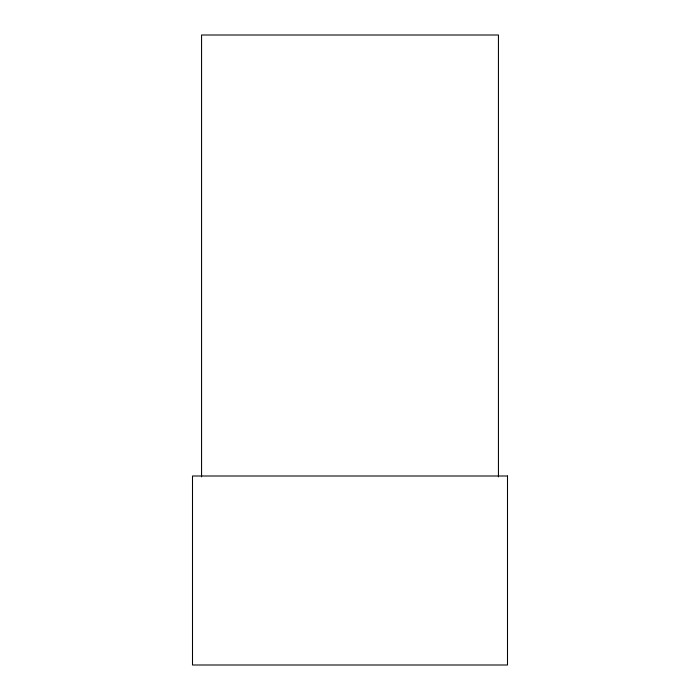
<?xml version="1.0" encoding="UTF-8"?>
<svg xmlns="http://www.w3.org/2000/svg" width="700" height="700" viewBox="0 0 700 700"><rect width="100%" height="100%" fill="white"/><g stroke="black" fill="none" stroke-linecap="round" stroke-linejoin="round"><path stroke-width="1.05" d="M498.435 476.875L498.435 35L201.565 35L201.565 476.875M507.5 476L192.5 476L192.5 665L507.5 665L507.5 476"/></g></svg>
